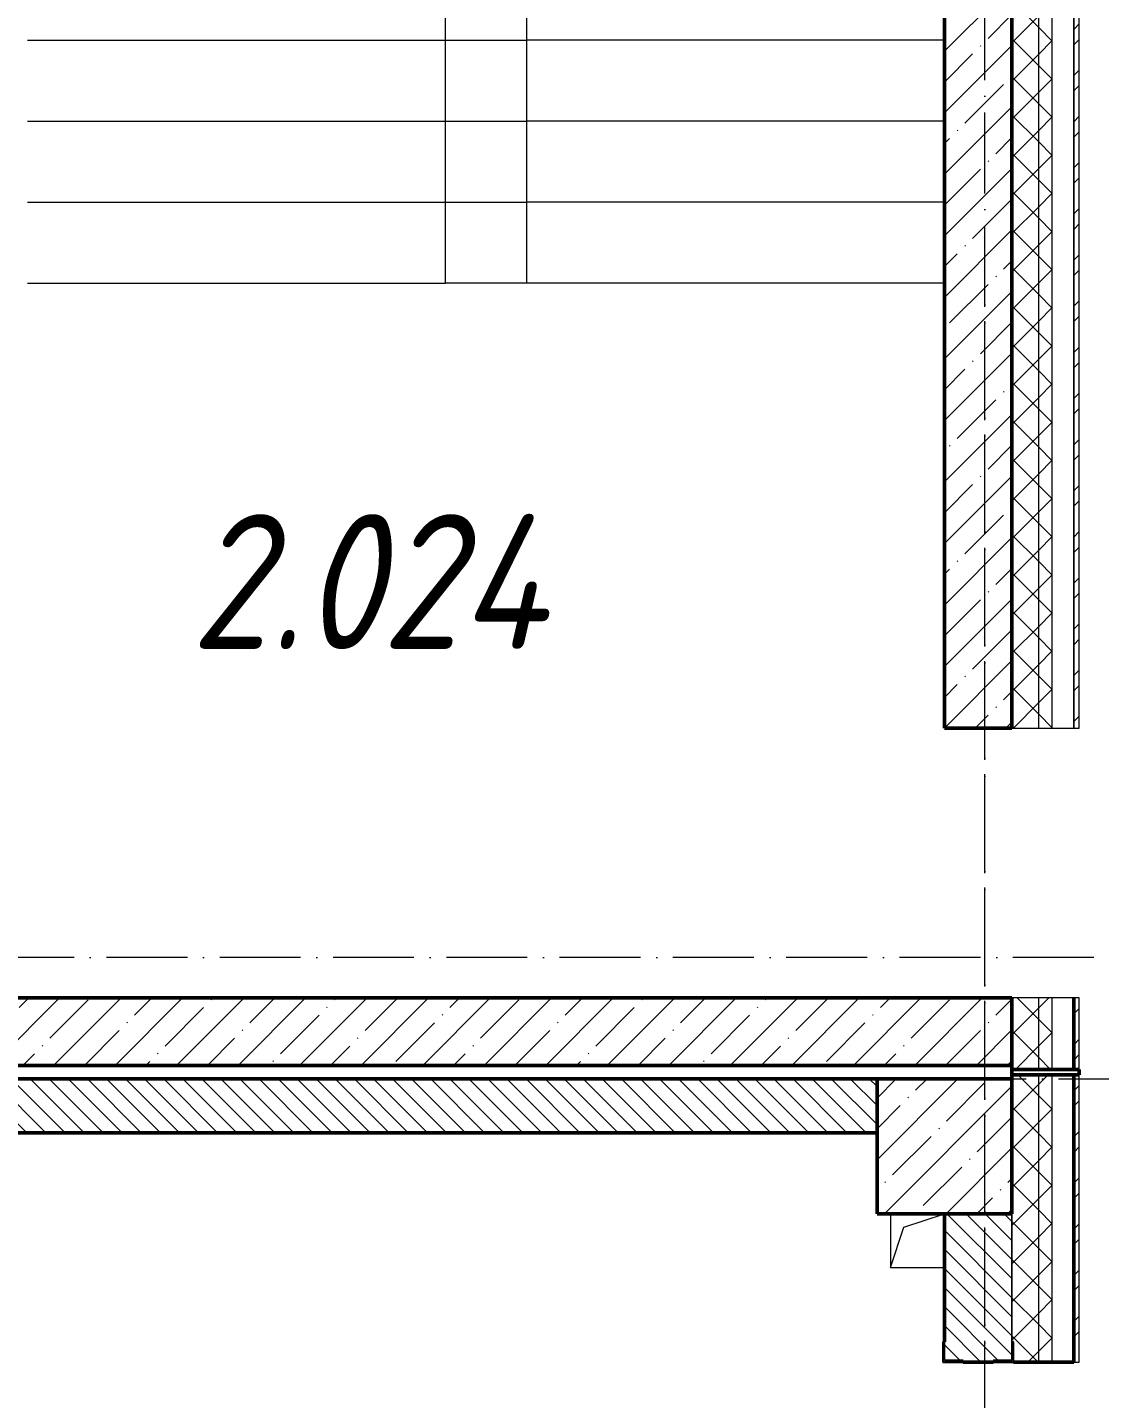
# Model space of a CAD drawing. Header units: millimetres. Extents: x -356862 to 418287, y 0 to 839748.
# Drawn here: x 82008 to 85984, y 504612 to 509694 of the extents above; entities that cross this region are included whole.
import ezdxf

# ---------------------------------------------------------------- set-up
doc = ezdxf.new("R2010")
doc.units = ezdxf.units.MM
doc.linetypes.add('50_200_ШТРИХ_1Т_ш5_п1_п1_', pattern=[700, 500, -100, 0, -100])
for name, color, linetype, lineweight in [('A-FLOR-____-OTLN', 7, 'Continuous', 9), ('A-GENM-____-MCUT', 7, 'Continuous', 25), ('A-GENM-____-OTLN', 7, 'Continuous', 9), ('A-GENM-____-OTLN-1', 7, 'Continuous', 25), ('A-WALL-____-MCUT', 7, 'Continuous', 13), ('A-WALL-____-MCUT-1', 7, 'Continuous', 9), ('A-WALL-____-MCUT-2', 7, 'Continuous', 50), ('A-WALL-____-MCUT-3', 7, 'Continuous', 9), ('A-WALL-____-OTLN', 7, 'Continuous', 9), ('A-WALL-____-PATT-1', 7, 'Continuous', 9), ('A-WALL-FNSH-MCUT-1', 7, 'Continuous', 9), ('S-COLS-____-MCUT', 7, 'Continuous', 50), ('S-COLS-____-OTLN', 7, 'Continuous', 9), ('S-GRID-____-OTLN-1', 7, '50_200_ШТРИХ_1Т_ш5_п1_п1_', 9), ('S-STRS-____-OTLN-1', 7, 'Continuous', 9)]:
    doc.layers.add(name, color=color, linetype=linetype, lineweight=lineweight)
doc.styles.add('ISOCPEUR_I_2', font='isocpeui.ttf', dxfattribs={"width": 0.85, "height": 2.3})
pattern_1 = [(45, (-101000, -46531.04), (-114.04925, 114.04925), []), (45, (-100885.95, -46531.04), (-114.04925, 114.04925), [201.613, -40.323, 3.353, -36.97])]
pattern_2 = [(45, (-15591.66, 459015.94), (-70.71068, 70.71068), []), (135, (-15591.66, 459015.94), (-70.71068, -70.71068), [])]
pattern_3 = [(45, (-15591.66, 459015.94), (-114.04925, 114.04925), []), (45, (-15477.61, 459015.94), (-114.04925, 114.04925), [201.612, -40.322, 3.353, -36.97])]
pattern_4 = [(45, (-15591.66, 459015.94), (-85.53659, 85.53659), []), (45, (-15534.64, 459015.94), (-85.53659, 85.53659), [])]
pattern_5 = [(135, (-15591.663, 459015.94), (-35.35534, -35.35534), [])]
pattern_6 = [(45, (-15591.66, 459015.94), (-70.71068, 70.71068), []), (135, (-15591.66, 459015.94), (-70.71068, -70.71068), [])]
pattern_7 = [(45, (-15591.66, 459015.94), (-85.53659, 85.53659), []), (45, (-15534.64, 459015.94), (-85.53659, 85.53659), [])]

# ---------------------------------------------------------------- blocks, each defined once
blk = doc.blocks.new('BSC_Колонна _Прямоугольная - 500х500-V115-АР1_План отверстий 2 этажа в осях 1-64_Ю-ЯЯ')
at = {"layer": 'S-COLS-____-OTLN'}
h = blk.add_hatch(dxfattribs=at)
h.set_pattern_fill('FP_128', color=256, style=0, pattern_type=2)
h.set_pattern_definition(pattern_1)
h.paths.add_polyline_path([(-250, -250), (250, -250), (250, 250), (-250, 250), (-250, 199.9)], flags=0)
at = {"layer": 'S-COLS-____-MCUT'}
for p, q in [((250, 250), (-250, 250)), ((-250, 250), (-250, -250)), ((250, -250), (250, 250)), ((-250, -250), (250, -250))]:
    blk.add_line(p, q, dxfattribs=at)
blk = doc.blocks.new('Стены 13 - Стены 4-31812941-АР1_План отверстий 2 этажа в осях 1-64_Ю-ЯЯ')
at = {"layer": 'A-WALL-____-MCUT'}
for p, q in [((-1843.5, 41030.2), (-1843.5, 41010.2)), ((-1593.5, 41030.2), (-1843.5, 41030.2)), ((-1593.5, 41010.2), (-1593.5, 41030.2)), ((-1843.5, 41010.2), (-1593.5, 41010.2))]:
    blk.add_line(p, q, dxfattribs=at)
blk = doc.blocks.new('BSC_Колонна _Прямоугольная - 500х500-V119-АР1_План отверстий 2 этажа в осях 1-64_А-ГГ')
at = {"layer": 'S-COLS-____-OTLN'}
h = blk.add_hatch(dxfattribs=at)
h.set_pattern_fill('FP_149', color=256, style=0, pattern_type=2)
h.set_pattern_definition(pattern_1)
h.paths.add_polyline_path([(-250, -250), (250, -250), (250, 250), (-250, 250), (-250, -215.5)], flags=0)
at = {"layer": 'S-COLS-____-MCUT'}
for p, q in [((250, 250), (-250, 250)), ((-250, 250), (-250, -250)), ((250, -250), (250, 250)), ((-250, -250), (250, -250))]:
    blk.add_line(p, q, dxfattribs=at)
blk = doc.blocks.new('Фахверк_СКБ_Уголок - 250_2700-27497298-АР1_План отверстий 2 этажа в осях 1-64_А-ГГ')
at = {"layer": 'A-GENM-____-MCUT'}
for p, q in [((200, 181), (125, 181)), ((125, 181), (125, 106)), ((131, 106), (131, 175)), ((131, 175), (200, 175)), ((200, 175), (200, 181)), ((125, 106), (131, 106)), ((131, -6), (125, -6)), ((125, -6), (125, -81)), ((131, -75), (131, -6)), ((125, -81), (200, -81)), ((200, -75), (131, -75)), ((200, -81), (200, -75))]:
    blk.add_line(p, q, dxfattribs=at)
blk = doc.blocks.new('AR_Отверстие прямоугольное _в плите_ - AR_Отверстие прямоугольное _в плите_-30511543-АР1_План отверстий 2 этажа в осях 1-64_А-ГГ')
at = {"layer": 'A-GENM-____-OTLN'}
for p, q in [((-100, 100), (-100, -100)), ((-50, 50), (100, 100)), ((-100, -100), (-50, 50)), ((-100, -100), (100, -100))]:
    blk.add_line(p, q, dxfattribs=at)
blk = doc.blocks.new('Стены 13 - Стены 4-31812941-АР1_План отверстий 2 этажа в осях 1-64_А-ГГ')
at = {"layer": 'A-WALL-____-MCUT-2'}
for p, q in [((-1843.5, 41030.2), (-1843.5, 41010.2)), ((-1593.5, 41030.2), (-1843.5, 41030.2)), ((-1593.5, 41010.2), (-1593.5, 41030.2)), ((-1843.5, 41010.2), (-1593.5, 41010.2))]:
    blk.add_line(p, q, dxfattribs=at)
blk = doc.blocks.new('2этаж')
at = {"layer": 'S-GRID-____-OTLN-1', "color": 251, "ltscale": 0.6, "true_color": 0x636466}
for p, q in [((85558.3, 498997), (85558.3, 549908.8)), ((85558.3, 454533.3), (85558.3, 508896.9)), ((88482.7, 506247), (77429.6, 506247)), ((88482.7, 506247), (77429.6, 506247)), ((77429.6, 505797), (88322.4, 505797)), ((77429.6, 505797), (88322.4, 505797))]:
    blk.add_line(p, q, dxfattribs=at)

msp = doc.modelspace()

# ---------------------------------------------------------------- hatches: boundary and pattern name
at = {"layer": 'A-WALL-____-PATT-1'}
h = msp.add_hatch(dxfattribs=at)
h.set_pattern_fill('FP_1', color=256, style=0, pattern_type=2)
h.set_pattern_definition(pattern_2)
h.paths.add_polyline_path([(85808.3366, 505831.983), (85808.3366, 506096.983), (85758.3366, 506096.983), (85758.3366, 505831.983)], flags=0)
h.paths.add_polyline_path([(85758.3366, 507096.983), (85808.3366, 507096.983), (85808.3366, 514796.983), (85758.3366, 514796.983), (85758.3366, 509782.8834)], flags=0)
h.paths.add_polyline_path([(85758.3366, 528496.983), (85808.3366, 528496.983), (85808.3366, 529746.983), (85758.3366, 529746.983), (85758.3366, 529155.8316)], flags=0)
h.paths.add_polyline_path([(85758.3366, 531546.983), (85808.3366, 531546.983), (85808.3366, 532746.983), (85758.3366, 532746.983), (85758.3366, 532384.6563)], flags=0)
h.paths.add_polyline_path([(85808.3366, 534546.983), (85808.3366, 535746.983), (85758.3366, 535746.983), (85758.3366, 534546.983)], flags=0)
h.paths.add_polyline_path([(85808.3366, 537546.983), (85808.3366, 538746.983), (85758.3366, 538746.983), (85758.3366, 537546.983)], flags=0)
h.paths.add_polyline_path([(85808.3366, 540546.983), (85808.3366, 544796.983), (85758.3366, 544796.983), (85758.3366, 540546.983)], flags=0)
h = msp.add_hatch(dxfattribs=at)
h.set_pattern_fill('FP_1', color=256, style=0, pattern_type=2)
h.set_pattern_definition(pattern_2)
h.paths.add_polyline_path([(85658.3366, 505831.983), (85758.3366, 505831.983), (85758.3366, 506096.983), (85658.3366, 506096.983)], flags=0)
h.paths.add_polyline_path([(85758.3366, 507096.983), (85758.3366, 514796.983), (85664.3366, 514796.983), (85664.3366, 514721.983), (85658.3366, 514721.983), (85658.3366, 507096.983)], flags=0)
h.paths.add_polyline_path([(85758.3366, 528496.983), (85758.3366, 529746.983), (85664.3366, 529746.983), (85664.3366, 529671.983), (85658.3366, 529671.983), (85658.3366, 528571.983), (85664.3366, 528571.983), (85664.3366, 528496.983)], flags=0)
h.paths.add_polyline_path([(85664.3366, 531546.983), (85758.3366, 531546.983), (85758.3366, 532746.983), (85658.3366, 532746.983), (85658.3366, 531621.983), (85664.3366, 531621.983), (85664.3366, 531552.983)], flags=0)
h.paths.add_polyline_path([(85664.3366, 534546.983), (85758.3366, 534546.983), (85758.3366, 535746.983), (85664.3366, 535746.983), (85664.3366, 535671.983), (85658.3366, 535671.983), (85658.3366, 534621.983), (85664.3366, 534621.983), (85664.3366, 534552.983)], flags=0)
h.paths.add_polyline_path([(85664.3366, 537546.983), (85758.3366, 537546.983), (85758.3366, 538746.983), (85664.3366, 538746.983), (85664.3366, 538671.983), (85658.3366, 538671.983), (85658.3366, 537621.983), (85664.3366, 537621.983), (85664.3366, 537552.983)], flags=0)
h.paths.add_polyline_path([(85758.3366, 540546.983), (85758.3366, 544696.983), (85658.3366, 544696.983), (85658.3366, 540546.983)], flags=0)
h = msp.add_hatch(dxfattribs=at)
h.set_pattern_fill('FP_3', color=256, style=0, pattern_type=2)
h.set_pattern_definition(pattern_4)
h.paths.add_polyline_path([(85908.3366, 505831.983), (85908.3366, 506096.983), (85888.3366, 506096.983), (85888.3366, 505831.983)], flags=0)
h.paths.add_polyline_path([(85888.3366, 507096.983), (85908.3366, 507096.983), (85908.3366, 514796.983), (85888.3366, 514796.983), (85888.3366, 509782.8834)], flags=0)
h = msp.add_hatch(dxfattribs=at)
h.set_pattern_fill('FP_13', color=256, style=0, pattern_type=2)
h.set_pattern_definition(pattern_3)
h.paths.add_polyline_path([(85658.3366, 507096.983), (85658.3366, 514196.983), (85408.3366, 514196.983), (85408.3366, 507096.983)], flags=0)
h = msp.add_hatch(dxfattribs=at)
h.set_pattern_fill('FP_13', color=256, style=0, pattern_type=2)
h.set_pattern_definition(pattern_3)
h.paths.add_polyline_path([(85658.3366, 505846.983), (85658.3366, 506096.983), (81258.3366, 506096.983), (81258.3366, 505846.983), (85140.6936, 505846.983)], flags=0)
h = msp.add_hatch(dxfattribs=at)
h.set_pattern_fill('FP_25', color=256, style=0, pattern_type=2)
h.set_pattern_definition([(45, (-15591.66, 459015.94), (-114.04925, 114.04925), []), (45, (-15477.61, 459015.94), (-114.04925, 114.04925), [201.612, -40.322, 3.353, -36.97])])
h.paths.add_polyline_path([(85658.3366, 505846.983), (85658.3366, 506096.983), (81258.3366, 506096.983), (81258.3366, 505846.983), (85140.1114, 505846.983)], flags=0)
h = msp.add_hatch(dxfattribs=at)
h.set_pattern_fill('FP_1', color=256, style=0, pattern_type=2)
h.set_pattern_definition(pattern_6)
h.paths.add_polyline_path([(85758.3366, 505831.983), (85758.3366, 506096.983), (85658.3366, 506096.983), (85658.3366, 505831.983)], flags=0)
h = msp.add_hatch(dxfattribs=at)
h.set_pattern_fill('FP_1', color=256, style=0, pattern_type=2)
h.set_pattern_definition(pattern_6)
h.paths.add_polyline_path([(85808.3366, 505831.983), (85808.3366, 506096.983), (85758.3366, 506096.983), (85758.3366, 505831.983)], flags=0)
h = msp.add_hatch(dxfattribs=at)
h.set_pattern_fill('FP_3', color=256, style=0, pattern_type=2)
h.set_pattern_definition(pattern_7)
h.paths.add_polyline_path([(85908.3366, 505831.983), (85908.3366, 506096.983), (85888.3366, 506096.983), (85888.3366, 505831.983)], flags=0)
h = msp.add_hatch(dxfattribs=at)
h.set_pattern_fill('FP_6', color=256, style=0, pattern_type=2)
h.set_pattern_definition([(135, (-15591.663, 459015.94), (-35.35534, -35.35534), [])])
h.paths.add_polyline_path([(85158.3366, 505596.983), (85158.3366, 505796.983), (81658.3366, 505796.983), (81658.3366, 505727.983), (81652.3366, 505727.983), (81652.3366, 505796.983), (78158.3366, 505796.983), (78158.3366, 505596.983), (81652.3366, 505596.983), (81652.3366, 505665.983), (81658.3366, 505665.983), (81658.3366, 505596.983), (85140.6936, 505596.983)], flags=0)
h = msp.add_hatch(dxfattribs=at)
h.set_pattern_fill('FP_6', color=256, style=0, pattern_type=2)
h.set_pattern_definition(pattern_5)
h.paths.add_polyline_path([(85158.3366, 505596.983), (85158.3366, 505796.983), (81658.3366, 505796.983), (81658.3366, 505727.983), (81652.3366, 505727.983), (81652.3366, 505796.983), (78158.3366, 505796.983), (78158.3366, 505596.983), (81652.3366, 505596.983), (81652.3366, 505665.983), (81658.3366, 505665.983), (81658.3366, 505596.983), (85140.1114, 505596.983)], flags=0)
h = msp.add_hatch(dxfattribs=at)
h.set_pattern_fill('FP_1', color=256, style=0, pattern_type=2)
h.set_pattern_definition(pattern_2)
h.paths.add_polyline_path([(85664.3366, 504746.983), (85758.3366, 504746.983), (85758.3366, 505811.983), (85658.3366, 505811.983), (85658.3366, 504821.983), (85664.3366, 504821.983), (85664.3366, 504752.983)], flags=0)
h = msp.add_hatch(dxfattribs=at)
h.set_pattern_fill('FP_1', color=256, style=0, pattern_type=2)
h.set_pattern_definition(pattern_6)
h.paths.add_polyline_path([(85758.3366, 456996.983), (85758.3366, 457946.983), (85664.3366, 457946.983), (85664.3366, 457871.983), (85658.3366, 457871.983), (85658.3366, 456996.983)], flags=0)
h.paths.add_polyline_path([(85664.3366, 459746.983), (85758.3366, 459746.983), (85758.3366, 460946.983), (85664.3366, 460946.983), (85664.3366, 460871.983), (85658.3366, 460871.983), (85658.3366, 459821.983), (85664.3366, 459821.983), (85664.3366, 459751.8495)], flags=0)
h.paths.add_polyline_path([(85664.3366, 462746.983), (85758.3366, 462746.983), (85758.3366, 463946.983), (85664.3366, 463946.983), (85664.3366, 463871.983), (85658.3366, 463871.983), (85658.3366, 462821.983), (85664.3366, 462821.983), (85664.3366, 462752.983)], flags=0)
h.paths.add_polyline_path([(85758.3366, 465746.983), (85758.3366, 466946.983), (85664.3366, 466946.983), (85664.3366, 466871.983), (85658.3366, 466871.983), (85658.3366, 465821.983), (85664.3366, 465821.983), (85664.3366, 465746.983)], flags=0)
h.paths.add_polyline_path([(85758.3366, 468746.983), (85758.3366, 469946.983), (85664.3366, 469946.983), (85664.3366, 469871.983), (85658.3366, 469871.983), (85658.3366, 468821.983), (85664.3366, 468821.983), (85664.3366, 468746.983)], flags=0)
h.paths.add_polyline_path([(85758.3366, 471746.983), (85758.3366, 472946.983), (85664.3366, 472946.983), (85664.3366, 472871.983), (85658.3366, 472871.983), (85658.3366, 471821.983), (85664.3366, 471821.983), (85664.3366, 471746.983)], flags=0)
h.paths.add_polyline_path([(85664.3366, 474746.983), (85758.3366, 474746.983), (85758.3366, 475946.983), (85664.3366, 475946.983), (85664.3366, 475871.983), (85658.3366, 475871.983), (85658.3366, 474821.983), (85664.3366, 474821.983), (85664.3366, 474752.983)], flags=0)
h.paths.add_polyline_path([(85664.3366, 477746.983), (85758.3366, 477746.983), (85758.3366, 478946.983), (85664.3366, 478946.983), (85664.3366, 478871.983), (85658.3366, 478871.983), (85658.3366, 477821.983), (85664.3366, 477821.983), (85664.3366, 477752.983)], flags=0)
h.paths.add_polyline_path([(85758.3366, 483746.983), (85758.3366, 484946.983), (85664.3366, 484946.983), (85664.3366, 484871.983), (85658.3366, 484871.983), (85658.3366, 483821.983), (85664.3366, 483821.983), (85664.3366, 483746.983)], flags=0)
h.paths.add_polyline_path([(85664.3366, 486746.983), (85758.3366, 486746.983), (85758.3366, 487946.983), (85664.3366, 487946.983), (85664.3366, 487871.983), (85658.3366, 487871.983), (85658.3366, 486821.983), (85664.3366, 486821.983), (85664.3366, 486752.983)], flags=0)
h.paths.add_polyline_path([(85664.3366, 489746.983), (85758.3366, 489746.983), (85758.3366, 490946.983), (85664.3366, 490946.983), (85664.3366, 490871.983), (85658.3366, 490871.983), (85658.3366, 489821.983), (85664.3366, 489821.983), (85664.3366, 489752.983)], flags=0)
h.paths.add_polyline_path([(85758.3366, 492746.983), (85758.3366, 493946.983), (85664.3366, 493946.983), (85664.3366, 493871.983), (85658.3366, 493871.983), (85658.3366, 492821.983), (85664.3366, 492821.983), (85664.3366, 492746.983)], flags=0)
h.paths.add_polyline_path([(85664.3366, 495746.983), (85758.3366, 495746.983), (85758.3366, 496946.983), (85664.3366, 496946.983), (85664.3366, 496871.983), (85658.3366, 496871.983), (85658.3366, 495821.983), (85664.3366, 495821.983), (85664.3366, 495752.983)], flags=0)
h.paths.add_polyline_path([(85758.3366, 498746.983), (85758.3366, 499946.983), (85664.3366, 499946.983), (85664.3366, 499871.983), (85658.3366, 499871.983), (85658.3366, 498821.983), (85664.3366, 498821.983), (85664.3366, 498746.983)], flags=0)
h.paths.add_polyline_path([(85664.3366, 504746.983), (85758.3366, 504746.983), (85758.3366, 505811.983), (85658.3366, 505811.983), (85658.3366, 504821.983), (85664.3366, 504821.983), (85664.3366, 504752.983)], flags=0)
h = msp.add_hatch(dxfattribs=at)
h.set_pattern_fill('FP_1', color=256, style=0, pattern_type=2)
h.set_pattern_definition(pattern_2)
h.paths.add_polyline_path([(85808.3366, 504746.983), (85808.3366, 505811.983), (85758.3366, 505811.983), (85758.3366, 504746.983)], flags=0)
h = msp.add_hatch(dxfattribs=at)
h.set_pattern_fill('FP_1', color=256, style=0, pattern_type=2)
h.set_pattern_definition(pattern_6)
h.paths.add_polyline_path([(85758.3366, 456946.983), (85808.3366, 456946.983), (85808.3366, 457946.983), (85758.3366, 457946.983), (85758.3366, 456996.983)], flags=0)
h.paths.add_polyline_path([(85758.3366, 459746.983), (85808.3366, 459746.983), (85808.3366, 460946.983), (85758.3366, 460946.983), (85758.3366, 459751.8495)], flags=0)
h.paths.add_polyline_path([(85808.3366, 462746.983), (85808.3366, 463946.983), (85758.3366, 463946.983), (85758.3366, 462746.983)], flags=0)
h.paths.add_polyline_path([(85758.3366, 465746.983), (85808.3366, 465746.983), (85808.3366, 466946.983), (85758.3366, 466946.983), (85758.3366, 465771.8075)], flags=0)
h.paths.add_polyline_path([(85758.3366, 468746.983), (85808.3366, 468746.983), (85808.3366, 469946.983), (85758.3366, 469946.983), (85758.3366, 469211.7835)], flags=0)
h.paths.add_polyline_path([(85808.3366, 471746.983), (85808.3366, 472946.983), (85758.3366, 472946.983), (85758.3366, 471746.983)], flags=0)
h.paths.add_polyline_path([(85758.3366, 474746.983), (85808.3366, 474746.983), (85808.3366, 475946.983), (85758.3366, 475946.983), (85758.3366, 475231.7415)], flags=0)
h.paths.add_polyline_path([(85758.3366, 477746.983), (85808.3366, 477746.983), (85808.3366, 478946.983), (85758.3366, 478946.983), (85758.3366, 478671.7174)], flags=0)
h.paths.add_polyline_path([(85808.3366, 483746.983), (85808.3366, 484946.983), (85758.3366, 484946.983), (85758.3366, 483746.983)], flags=0)
h.paths.add_polyline_path([(85808.3366, 486746.983), (85808.3366, 487946.983), (85758.3366, 487946.983), (85758.3366, 486746.983)], flags=0)
h.paths.add_polyline_path([(85808.3366, 489746.983), (85808.3366, 490946.983), (85758.3366, 490946.983), (85758.3366, 489746.983)], flags=0)
h.paths.add_polyline_path([(85808.3366, 492746.983), (85808.3366, 493946.983), (85758.3366, 493946.983), (85758.3366, 492746.983)], flags=0)
h.paths.add_polyline_path([(85758.3366, 495746.983), (85808.3366, 495746.983), (85808.3366, 496946.983), (85758.3366, 496946.983), (85758.3366, 495871.5974)], flags=0)
h.paths.add_polyline_path([(85808.3366, 498746.983), (85808.3366, 499946.983), (85758.3366, 499946.983), (85758.3366, 498746.983)], flags=0)
h.paths.add_polyline_path([(85758.3366, 504746.983), (85808.3366, 504746.983), (85808.3366, 505811.983), (85758.3366, 505811.983), (85758.3366, 505331.5313)], flags=0)
h = msp.add_hatch(dxfattribs=at)
h.set_pattern_fill('FP_3', color=256, style=0, pattern_type=2)
h.set_pattern_definition(pattern_4)
h.paths.add_polyline_path([(85888.3366, 504746.983), (85908.3366, 504746.983), (85908.3366, 505811.983), (85888.3366, 505811.983), (85888.3366, 504939.6464)], flags=0)
h = msp.add_hatch(dxfattribs=at)
h.set_pattern_fill('FP_3', color=256, style=0, pattern_type=2)
h.set_pattern_definition(pattern_7)
h.paths.add_polyline_path([(85888.3366, 456846.983), (85908.3366, 456846.983), (85908.3366, 457946.983), (85888.3366, 457946.983), (85888.3366, 456866.983)], flags=0)
h.paths.add_polyline_path([(85908.3366, 459746.983), (85908.3366, 460946.983), (85888.3366, 460946.983), (85888.3366, 459746.983)], flags=0)
h.paths.add_polyline_path([(85908.3366, 462746.983), (85908.3366, 463946.983), (85888.3366, 463946.983), (85888.3366, 462746.983)], flags=0)
h.paths.add_polyline_path([(85908.3366, 465746.983), (85908.3366, 466946.983), (85888.3366, 466946.983), (85888.3366, 465746.983)], flags=0)
h.paths.add_polyline_path([(85888.3366, 468746.983), (85908.3366, 468746.983), (85908.3366, 469946.983), (85888.3366, 469946.983), (85888.3366, 469211.7835)], flags=0)
h.paths.add_polyline_path([(85888.3366, 471746.983), (85908.3366, 471746.983), (85908.3366, 472946.983), (85888.3366, 472946.983), (85888.3366, 471791.7655)], flags=0)
h.paths.add_polyline_path([(85888.3366, 474746.983), (85908.3366, 474746.983), (85908.3366, 475946.983), (85888.3366, 475946.983), (85888.3366, 475231.7415)], flags=0)
h.paths.add_polyline_path([(85888.3366, 477746.983), (85908.3366, 477746.983), (85908.3366, 478946.983), (85888.3366, 478946.983), (85888.3366, 478671.7174)], flags=0)
h.paths.add_polyline_path([(85908.3366, 483746.983), (85908.3366, 484946.983), (85888.3366, 484946.983), (85888.3366, 483746.983)], flags=0)
h.paths.add_polyline_path([(85888.3366, 486746.983), (85908.3366, 486746.983), (85908.3366, 487946.983), (85888.3366, 487946.983), (85888.3366, 487271.6574)], flags=0)
h.paths.add_polyline_path([(85888.3366, 489746.983), (85908.3366, 489746.983), (85908.3366, 490946.983), (85888.3366, 490946.983), (85888.3366, 490711.6334)], flags=0)
h.paths.add_polyline_path([(85888.3366, 492746.983), (85908.3366, 492746.983), (85908.3366, 493946.983), (85888.3366, 493946.983), (85888.3366, 493291.6154)], flags=0)
h.paths.add_polyline_path([(85908.3366, 495746.983), (85908.3366, 496946.983), (85888.3366, 496946.983), (85888.3366, 495746.983)], flags=0)
h.paths.add_polyline_path([(85888.3366, 498746.983), (85908.3366, 498746.983), (85908.3366, 499946.983), (85888.3366, 499946.983), (85888.3366, 499311.5733)], flags=0)
h.paths.add_polyline_path([(85908.3366, 504746.983), (85908.3366, 505811.983), (85888.3366, 505811.983), (85888.3366, 504746.983)], flags=0)
h = msp.add_hatch(dxfattribs=at)
h.set_pattern_fill('FP_6', color=256, style=0, pattern_type=2)
h.set_pattern_definition(pattern_5)
h.paths.add_polyline_path([(85589.3366, 504746.983), (85589.3366, 504752.983), (85658.3366, 504752.983), (85658.3366, 505296.983), (85408.3366, 505296.983), (85408.3366, 504752.983), (85477.3366, 504752.983), (85477.3366, 504746.983)], flags=0)

# ---------------------------------------------------------------- linework, layer by layer
at = {"layer": 'A-FLOR-____-OTLN'}
msp.add_line((85408.3366, 508746.983), (83558.3366, 508746.983), dxfattribs=at)
at = {"layer": 'A-WALL-____-MCUT'}
for p, q in [((85888.3366, 507096.983), (85888.3366, 514796.983)), ((85658.3366, 507096.983), (85888.3366, 507096.983)), ((85658.3366, 506096.983), (85658.3366, 505831.983)), ((85888.3366, 506096.983), (85658.3366, 506096.983)), ((85888.3366, 505831.983), (85888.3366, 506096.983)), ((85158.3366, 505796.983), (81658.3366, 505796.983)), ((85658.3366, 505831.983), (85888.3366, 505831.983)), ((85658.3366, 505811.983), (85658.3366, 505796.983)), ((85888.3366, 505811.983), (85658.3366, 505811.983)), ((85888.3366, 504746.983), (85888.3366, 505811.983)), ((81658.3366, 505596.983), (85158.3366, 505596.983))]:
    msp.add_line(p, q, dxfattribs=at)
at = {"layer": 'A-WALL-____-MCUT-1'}
for p, q in [((85758.3366, 507096.983), (85758.3366, 514796.983)), ((85808.3366, 507096.983), (85808.3366, 514796.983)), ((85658.3366, 506096.983), (81508.3366, 506096.983)), ((85658.3366, 505846.983), (85658.3366, 506096.983)), ((85758.3366, 505831.983), (85758.3366, 506096.983)), ((85808.3366, 505831.983), (85808.3366, 506096.983)), ((81258.3366, 505846.983), (85658.3366, 505846.983)), ((85758.3366, 504746.983), (85758.3366, 505811.983)), ((85808.3366, 504746.983), (85808.3366, 505811.983))]:
    msp.add_line(p, q, dxfattribs=at)
at = {"layer": 'A-WALL-____-MCUT-2'}
for p, q in [((85408.3366, 514196.983), (85408.3366, 507096.983)), ((85658.3366, 514196.983), (85658.3366, 507096.983)), ((85658.3366, 507096.983), (85658.3366, 514196.983)), ((85408.3366, 507096.983), (85658.3366, 507096.983)), ((85658.3366, 506096.983), (81508.3366, 506096.983)), ((85658.3366, 505846.983), (85658.3366, 506096.983)), ((85658.3366, 506096.983), (85658.3366, 505831.983)), ((85888.3366, 505831.983), (85888.3366, 506096.983)), ((81258.3366, 505846.983), (85658.3366, 505846.983)), ((85158.3366, 505796.983), (81658.3366, 505796.983)), ((85658.3366, 505831.983), (85888.3366, 505831.983)), ((85658.3366, 505811.983), (85658.3366, 505796.983)), ((85888.3366, 505811.983), (85658.3366, 505811.983)), ((85888.3366, 504746.983), (85888.3366, 505811.983)), ((81658.3366, 505596.983), (85158.3366, 505596.983)), ((85408.3366, 505296.983), (85408.3366, 504821.983)), ((85477.3366, 504746.983), (85589.3366, 504746.983)), ((85664.3366, 504746.983), (85888.3366, 504746.983))]:
    msp.add_line(p, q, dxfattribs=at)
at = {"layer": 'A-WALL-____-MCUT-3'}
for p, q in [((85758.3366, 505831.983), (85758.3366, 506096.983)), ((85808.3366, 505831.983), (85808.3366, 506096.983)), ((85758.3366, 504746.983), (85758.3366, 505811.983)), ((85808.3366, 504746.983), (85808.3366, 505811.983)), ((85658.3366, 504821.983), (85658.3366, 505296.983)), ((85658.3366, 505296.983), (85658.3366, 504821.983))]:
    msp.add_line(p, q, dxfattribs=at)
at = {"layer": 'A-WALL-FNSH-MCUT-1'}
for p, q in [((85888.3366, 514796.983), (85888.3366, 507096.983)), ((85908.3366, 507096.983), (85908.3366, 514796.983)), ((85888.3366, 507096.983), (85908.3366, 507096.983)), ((85908.3366, 506096.983), (85888.3366, 506096.983)), ((85888.3366, 506096.983), (85888.3366, 505831.983)), ((85888.3366, 506096.983), (85888.3366, 505831.983)), ((85908.3366, 505831.983), (85908.3366, 506096.983)), ((85908.3366, 505831.983), (85908.3366, 506096.983)), ((85888.3366, 505831.983), (85908.3366, 505831.983)), ((85888.3366, 505831.983), (85908.3366, 505831.983)), ((85908.3366, 505811.983), (85888.3366, 505811.983)), ((85888.3366, 505811.983), (85888.3366, 504746.983)), ((85908.3366, 505811.983), (85888.3366, 505811.983)), ((85888.3366, 505811.983), (85888.3366, 504746.983)), ((85908.3366, 504746.983), (85908.3366, 505811.983)), ((85908.3366, 504746.983), (85908.3366, 505811.983)), ((85888.3366, 504746.983), (85908.3366, 504746.983))]:
    msp.add_line(p, q, dxfattribs=at)
at = {"layer": 'S-GRID-____-OTLN-1', "color": 251, "ltscale": 0.6, "true_color": 0x636466}
for p, q in [((85558.3366, 498996.983), (85558.3366, 549908.7924)), ((85558.3366, 498996.983), (85558.3366, 549908.7924)), ((85558.3366, 454533.3346), (85558.3366, 508896.9006)), ((85558.3366, 454533.3346), (85558.3366, 508896.9006)), ((88482.7432, 506246.983), (77429.601, 506246.983)), ((88482.7432, 506246.983), (77429.601, 506246.983)), ((88482.7432, 506246.983), (77429.601, 506246.983)), ((88482.7432, 506246.983), (77429.601, 506246.983)), ((77429.601, 505796.983), (88322.3584, 505796.983)), ((77429.601, 505796.983), (88322.3584, 505796.983)), ((77429.601, 505796.983), (88322.3584, 505796.983)), ((77429.601, 505796.983), (88322.3584, 505796.983))]:
    msp.add_line(p, q, dxfattribs=at)
at = {"layer": 'S-STRS-____-OTLN-1'}
for p, q in [((83558.3366, 509646.983), (83558.3366, 509946.983)), ((83858.3366, 509946.983), (83858.3366, 509646.983)), ((82008.3366, 509646.983), (83558.3366, 509646.983)), ((82008.3366, 509646.983), (83558.3366, 509646.983)), ((83558.3366, 509346.983), (83558.3366, 509646.983)), ((83558.3366, 509646.983), (83858.3366, 509646.983)), ((83558.3366, 509646.983), (83858.3366, 509646.983)), ((83858.3366, 509646.983), (83858.3366, 509346.983)), ((85408.3366, 509646.983), (83858.3366, 509646.983)), ((85408.3366, 509646.983), (83858.3366, 509646.983)), ((82008.3366, 509346.983), (83558.3366, 509346.983)), ((82008.3366, 509346.983), (83558.3366, 509346.983)), ((83558.3366, 509046.983), (83558.3366, 509346.983)), ((83558.3366, 509346.983), (83858.3366, 509346.983)), ((83558.3366, 509346.983), (83858.3366, 509346.983)), ((83858.3366, 509346.983), (83858.3366, 509046.983)), ((85408.3366, 509346.983), (83858.3366, 509346.983)), ((85408.3366, 509346.983), (83858.3366, 509346.983)), ((82008.3366, 509046.983), (83558.3366, 509046.983)), ((82008.3366, 509046.983), (83558.3366, 509046.983)), ((83558.3366, 508746.983), (83558.3366, 509046.983)), ((83558.3366, 509046.983), (83858.3366, 509046.983)), ((83558.3366, 509046.983), (83858.3366, 509046.983)), ((83858.3366, 509046.983), (83858.3366, 508746.983)), ((85408.3366, 509046.983), (83858.3366, 509046.983)), ((85408.3366, 509046.983), (83858.3366, 509046.983)), ((82008.3366, 508746.983), (83558.3366, 508746.983)), ((82008.3366, 508746.983), (83558.3366, 508746.983)), ((85408.3366, 508746.983), (83858.3366, 508746.983))]:
    msp.add_line(p, q, dxfattribs=at)

# ---------------------------------------------------------------- block references
at = {"color": 18, "true_color": 0x000000}
msp.add_blockref('2этаж', (0, 0), dxfattribs=at)
at = {"layer": 'A-GENM-____-OTLN'}
msp.add_blockref('AR_Отверстие прямоугольное _в плите_ - AR_Отверстие прямоугольное _в плите_-30511543-АР1_План отверстий 2 этажа в осях 1-64_А-ГГ', (85308.3366, 505196.983), dxfattribs=at)
at = {"layer": 'A-GENM-____-OTLN-1', "rotation": 89.9999999999999}
msp.add_blockref('Фахверк_СКБ_Уголок - 250_2700-27497298-АР1_План отверстий 2 этажа в осях 1-64_А-ГГ', (85583.3366, 504621.983), dxfattribs=at)
at = {"layer": 'A-WALL-____-OTLN'}
for name in ['Стены 13 - Стены 4-31812941-АР1_План отверстий 2 этажа в осях 1-64_Ю-ЯЯ', 'Стены 13 - Стены 4-31812941-АР1_План отверстий 2 этажа в осях 1-64_А-ГГ']:
    msp.add_blockref(name, (87501.8484, 464801.7409), dxfattribs=at)
at = {"layer": 'S-COLS-____-OTLN'}
for name in ['BSC_Колонна _Прямоугольная - 500х500-V115-АР1_План отверстий 2 этажа в осях 1-64_Ю-ЯЯ', 'BSC_Колонна _Прямоугольная - 500х500-V119-АР1_План отверстий 2 этажа в осях 1-64_А-ГГ']:
    msp.add_blockref(name, (85408.3366, 505546.983), dxfattribs=at)

# ---------------------------------------------------------------- texts
at = {"insert": (82612.6011, 507890.1719), "char_height": 500, "width": 817.72125, "attachment_point": 1, "style": 'ISOCPEUR_I_2'}
msp.add_mtext('2.024', dxfattribs=at)

doc.saveas('drawing.dxf')
